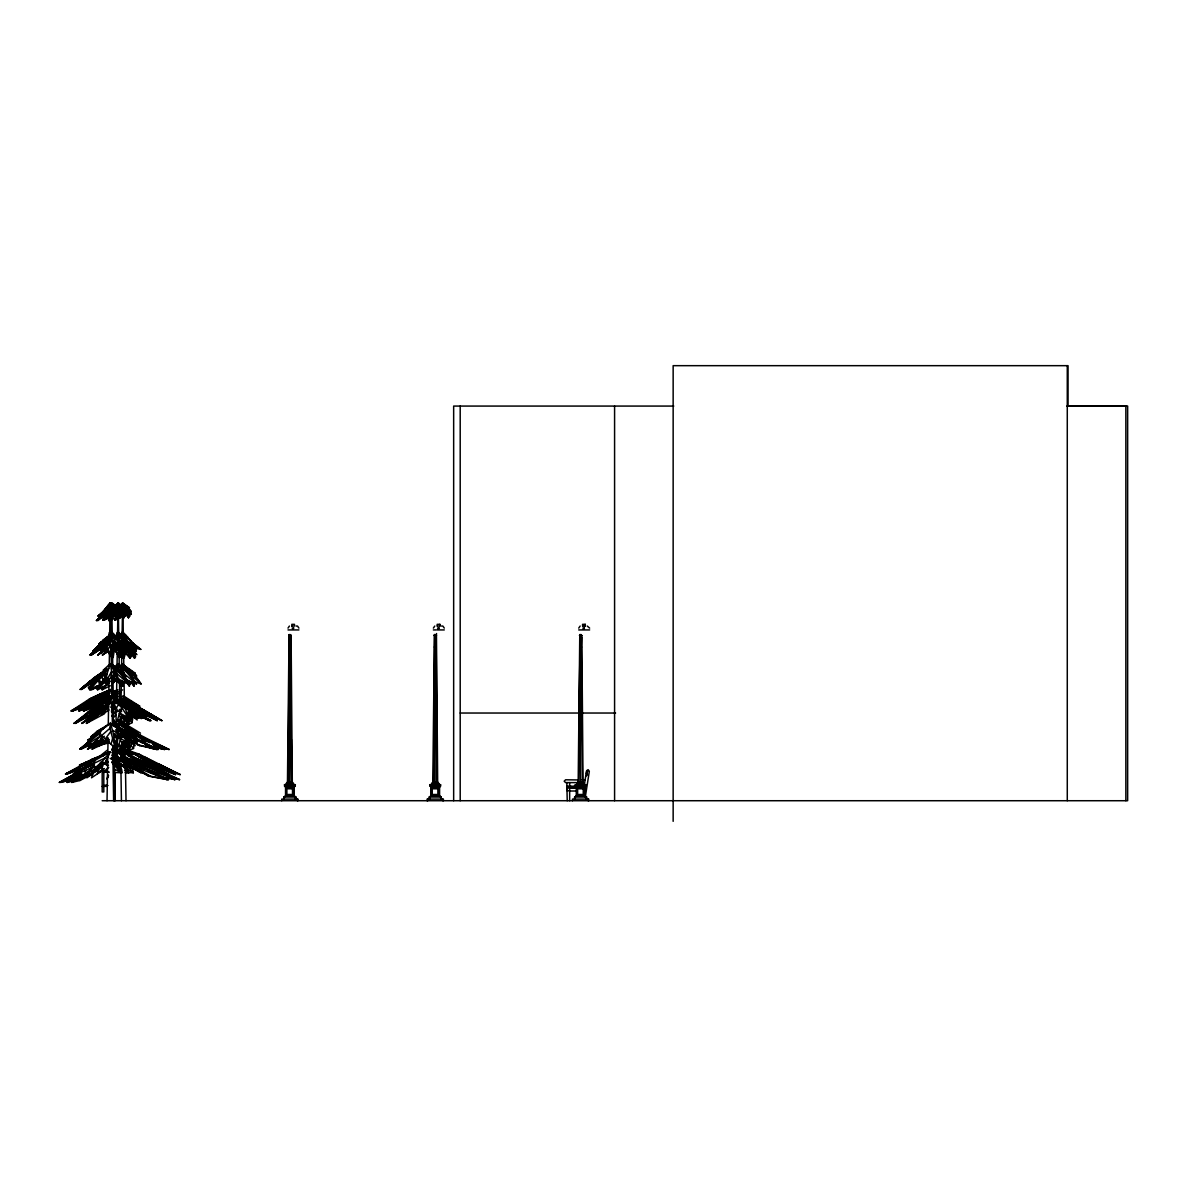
<?xml version="1.0" encoding="UTF-8"?>
<svg xmlns="http://www.w3.org/2000/svg" width="1187" height="1187" viewBox="0 0 1187 1187"><rect width="100%" height="100%" fill="white"/><g stroke="black" fill="none" stroke-linecap="round" stroke-linejoin="round"><path stroke-width="1.5" d="M289.925 635.49L289.91 634.585L289.717 784.681M434.635 634.585L433.611 781.907L432.691 783.42M579.286 724.456L579.998 634.585L578.826 781.907L577.832 784.681M116.875 745.243L116.83 750.407L121.163 748.478L122.053 741.964M116.919 740.065L116.964 736.296M129.858 741.964L128.953 748.478L124.62 750.407L124.665 745.243M129.279 741.786L129.205 750.407L133.537 748.478L134.443 741.964L139.74 745.703M286.097 784.681L287.462 781.907L289.049 634.585L291.097 635.49L292.299 781.907L293.664 784.681M431.46 784.681L432.825 781.907L434.412 634.585L436.46 635.49L437.662 781.907L439.027 784.681M576.837 784.681L578.188 781.907L579.775 634.585L581.823 635.49L583.04 781.907L584.39 784.681M110.02 608.634L108.121 613.545L108.062 617.715L102.675 620.297L103.996 616.468L109.1 609.569L104.308 615.014M109.397 614.94L109.367 617.715L103.981 620.297L105.42 617.611M107.038 800.721L108.062 738.002M108.269 725.094L109.011 678.979M109.234 666.07L109.471 651.307M109.649 640.238L109.976 606.809M111.044 634.704L111.4 612.566M114.842 800.721L115.287 773.049M115.614 752.766L115.703 747.231M116.489 699.277L116.816 678.979M117.023 666.07L117.231 653.147M117.468 638.398L117.839 616.261M120.644 725.094L120.733 719.559M121.074 699.277L121.311 684.513M121.608 666.07L121.757 656.841M122.083 636.558L122.439 614.421M580.577 634.585L580.458 784.681M290.266 652.153L290.8 638.962M581.051 650.565L581.63 637.137M146.98 741.371L147.143 738.67L130.244 729.812L131.401 734.07M109.07 614.198L109.308 610.474L110.361 613.664L109.679 615.89L109.07 614.198L108.062 617.715L109.308 610.474L109.679 615.89M110.302 612.284L109.367 617.715L110.539 611.706M116.385 616.468L115.05 620.297L120.436 617.715L121.608 611.706M111.712 723.788L120.006 730.762L117.335 729.649L117.706 730.91L115.851 729.649L120.184 739.175L113.492 733.981L116.563 738.314L115.362 748.344L109.931 728.299L110.332 722.616L113.492 733.981L115.362 748.344L109.738 743.121L107.498 737.899L107.186 740.747L101.592 735.569L99.738 736.533L100.109 732.809L97.705 733.64L109.07 723.729M117.839 726.874L118.032 724.04M122.513 725.465L122.721 722.616L123.952 727.067M105.465 674.379L105.228 677.065L100.925 683.118L98.432 680.21L105.495 673.712M108.106 680.418L108.418 677.183M110.984 677.792L111.608 671.367L110.332 663.622L103.106 670.343L105.42 669.275L103.403 675.225L107.186 673.296L110.332 663.622L117.365 672.005M111.504 712.037L112.097 702.867L116.074 711.414L116.103 724.53L119.694 722.66L120.377 716.607M436.371 635.312L436.549 633.546M126.816 647.36L127.187 644.022M131.401 647.36L131.772 644.022M93.921 677.866L91.948 681.768L80.182 689.469L93.921 677.866L103.18 671.783L93.684 679.928L93.921 677.866L105.331 670.18L101.31 674.528L105.331 670.18M102.097 674.097L94.99 679.928L95.227 677.866L106.637 670.18M118.611 723.907L121 722.66L121.682 716.607M120.673 718.239L123.908 724.53L127.484 722.66L128.003 718.12M126.875 721.384L128.478 724.53L132.069 722.66L132.766 716.607L137.202 719.975M109.827 643.651L105.213 648.414L107.913 652.078L108.195 650.15L109.145 653.755L111.875 657.45L109.827 643.651L110.332 639.363L120.421 645.847L111.593 640.594L119.798 648.651L123.908 651.055L117.825 644.63M113.655 707.126L112.958 713.031L116.074 711.414L112.261 704.677L110.762 707.304M123.967 741.667L123.151 748.344L118.834 744.323M128.938 738.314L127.736 748.344L123.418 744.323M122.202 681.664L121.638 686.086L114.086 677.332L115.287 674.142L121.638 686.086L118.848 679.379M121.356 683.104L122.944 686.086L123.507 681.664M123.952 678.163L124.323 675.284L125.688 675.996L122.795 672.703L136.505 683.92L125.733 680.151L124.264 677.287M130.006 681.664L129.428 686.086L126.193 682.332M134.576 681.664L134.012 686.086L129.695 681.086M111.37 606.676L116.816 612.477L116.118 617.819L112.661 613.456L113.21 611.661L111.771 608.545L111.207 611.35M117.602 612.002L117.424 617.819L115.124 614.911M118.463 607.729L118.092 605.415L124.62 612.477L123.908 617.819L120.466 613.456L121.015 611.661L118.136 605.415L118.834 604.124M122.721 605.415L129.591 611.394L122.721 605.415L129.205 612.477L128.493 617.819L125.05 613.456M123.374 741.964L122.469 748.478L120.748 746.445M108.536 637.642L109.249 632.552L110.332 632.092L120.97 643.547M116.326 637.642L117.053 632.552L118.136 632.092L128.775 643.547M121.148 635.95L121.638 632.552L122.721 632.092L133.359 643.547M113.907 642.879L114.382 639.6M108.062 707.853L109.308 699.425M121.712 642.879L122.187 639.6M586.378 773.642L586.838 770.586L588.188 770.808M114.308 650.046L113.18 657.45L111.088 654.616M120.124 654.482L119.664 657.45L116.949 653.755L115.985 650.15L115.718 652.078L114.783 650.832L116.371 648.325M123.478 652.242L124.249 657.45L125.377 650.046M106.578 642.256L107.245 637.968L110.332 634.526L110.539 637.968M584.345 784.919L586.541 770.867L588.158 769.695L589.331 771.313L585.265 797.263M121.371 612.284L120.436 617.715L120.495 613.545L115.05 620.297L118.655 613.575M84.96 773.865L85.583 770.348M92.764 773.865L93.372 770.348M97.349 773.865L97.957 770.348L94.886 771.758M111.756 607.521L111.652 605.103L109.931 603.085L103.165 611.513L110.332 602.996L117.112 607.789L111.088 603.916L112.468 603.233L118.418 607.789L112.394 603.916M111.741 641.188L112.617 636.306M119.546 607.521L119.457 605.103L117.721 603.085M124.131 607.521L124.041 605.103L122.306 603.085M119.531 641.188L120.421 636.306M124.116 641.188L124.991 636.306M118.062 639.452L118.908 635L118.136 634.526L114.902 636.929M122.929 637.968L123.493 635L122.365 634.733M119.012 611.35L119.575 608.545M114.323 676.545L113.017 683.059L115.911 680.418M100.821 738.581L100.094 742.023L89.618 744.575M102.394 614.925L102.898 612.789M107.424 641.351L109.13 639.541L110.332 634.526L98.833 644.037L110.332 634.526M117.335 637.864L118.136 634.526L115.347 636.751M117.78 606.809L117.068 609.584L117.943 608.961L119.664 612.804L121.015 611.661L123.908 617.819L122.291 610.43L124.353 614.451M109.783 654.616L110.836 650.491M111.029 744.323L112.631 738.24M109.812 637.864L111.029 633.368M118.017 636.366L118.819 633.368M122.602 636.366L123.403 633.368M289.064 635.49L289.316 634.585L288.1 781.907L287.091 784.681M434.427 635.49L434.679 634.585M92.794 711.236L92.037 713.773L74.039 723.402L89.07 711.339L110.332 699.188L103.403 706.71L103.373 705.716L101.474 706.918L102.305 705.761L89.129 714.767L93.165 709.974L110.332 699.188L106.014 701.932M94.099 711.236L93.358 713.773L75.345 723.402L80.063 719.619M100.583 711.236L99.842 713.773L81.844 723.402L96.874 711.339L110.421 703.105M106.949 779.073L108.165 774.977M107.943 777.633L108.566 775.512M120.035 711.577L116.103 724.53L112.869 718.239L116.089 714.915M126.208 716.918L123.908 724.53L123.893 718.12M130.793 716.918L128.478 724.53L128.478 718.12M110.376 614.198L110.999 615.89L112.572 611.602L113.685 612.611M116.549 668.459L118.136 663.622L123.997 670.61M121.133 668.459L122.721 663.622L128.567 670.61M80.968 772.47L79.128 777.797L94.812 766.505M81.354 775.156L80.434 777.797L92.096 769.948M88.773 772.47L86.933 777.797L102.616 766.505M119.575 734.085L121.712 736.548L116.83 750.407L115.332 747.78M124.62 750.407L126.371 745.421M132.069 742.276L129.205 750.407L127.706 747.78M100.658 615.37L101.177 613.946M101.963 615.37L102.483 613.946L99.322 616.068L103.699 614.925M102.586 644.838L107.245 637.968L106.133 640.876M94.441 765.422L90.182 768.226L91.711 772.455L105.079 763.004L107.023 758.285M110.361 613.664L111.252 611.602L110.332 607.848M110.332 638.561L102.883 645.149L101.592 647.894L90.004 654.972L99.367 646.767L96.889 648.339L110.332 638.561L106.696 646.618L105.539 645.669L110.332 638.561L102.275 644.155L103.655 643.28M101.503 738.907L100.094 742.023L101.756 739.234M107.394 761.09L105.969 764.22L102.943 762.158L95.924 768.212M116.712 754.843L118.136 751.727L115.124 753.062M115.287 674.142L113.344 678.356L111.949 675.462M105.035 647.82L103.21 649.972L103.195 647.271M93.165 764.532L95.212 760.273L110.332 751.727L104.664 764.22L101.637 762.158L94.619 768.212L93.165 764.532L65.493 773.998L86.206 762.469L83.535 764.784M88.862 683.786L90.242 680.967M90.167 683.786L91.547 680.967M121.163 606.142L122.721 602.996L129.487 607.789L123.478 603.916M111.993 645.728L113.433 643.517L118.062 648.621L115.836 650.239L112.706 642.167L118.062 648.621L116.534 651.722L122.202 658.221L123.151 656.767L121.534 652.316M95.227 677.866L93.254 681.768L81.488 689.469L95.227 677.866L103.358 672.525M118.017 653.429L119.175 651.188M125.822 653.429L126.964 651.188M131.549 651.188L130.407 653.429L134.576 658.221L135.526 656.767L133.908 652.316M110.717 607.225L111.756 608.278L110.332 602.996L106.8 610.177L98.017 616.068L105.064 609.881L98.017 616.068L104.441 614.391L107.32 610.993L108.091 612.195L110.717 607.225L109.872 603.946M117.661 603.946L118.507 607.225L117.201 609.717L116.578 606.142L118.136 602.996L124.902 607.789L118.893 603.916M104.604 642.924L107.245 637.968L103.15 644.897M97.898 767.574L100.791 762.128M106.281 613.575L102.675 620.297L108.121 613.545M113.359 614.925L110.465 620.297L115.851 617.715M108.121 680.121L106.518 683.059L109.412 680.418M115.421 678.652L113.017 683.059L112.884 676.442M106.637 738.403L104.174 742.914L101.474 739.516L101.414 735.406L79.752 749.086L101.474 739.516M105.48 742.914L107.943 738.403M110.539 701.102L112.261 697.941M120.065 697.941L118.329 701.102L117.098 696.383M110.332 689.484L101.963 693.92L83.639 707.037L71.116 710.968L89.722 698.861L110.332 689.484L100.554 698.282L110.45 690.226M104.352 693.891L110.109 690.656L101.859 698.282L110.346 691.383M108.343 698.282L109.486 696.279L96.933 703.772L100.02 700.538L91.429 707.037L78.921 710.968L100.702 697.407L97.512 698.861L92.274 704.796L78.921 710.968L86.473 706.755M122.676 605.415L123.418 604.124M108.195 761.92L106.355 765.081L105.079 763.004M110.243 689.855L87.838 702.066L89.722 698.861L104.055 692.273M109.397 694.707L95.643 702.066L97.512 698.861M116.311 708.194L118.552 704.455M287.313 783.42L288.233 781.907M578.054 783.42L578.974 781.907M106.993 650.832L110.154 645.832M124.294 652.153L121.104 648.651L125.822 654.69L122.84 652.316L124.457 656.767L123.507 658.221L121.415 655.817M129.338 652.316L130.941 656.767L130.006 658.221L124.338 651.722L125.867 648.621L125.08 646.633L129.709 649.393L123.314 647.998M96.681 709.96L99.144 706.22M94.47 709.974L90.435 714.767L97.987 709.96L99.634 707.467M100.969 709.974L96.919 714.767L104.486 709.96L106.949 706.22L81.844 723.402L107.334 704.677M433.463 781.907L432.469 784.681M288.011 628.101L289.42 626.053M433.374 628.101L434.783 626.053M578.737 628.101L580.146 626.053M102.23 683.118L106.533 677.065M110.154 681.101L108.714 683.118L107.067 681.175M113.299 683.118L115.451 680.092M105.272 738.982L110.792 731.459M90.553 688.89L91.102 689.781L92.69 687.644M105.851 684.825L106.8 683.534M111.148 703.461L113.952 699.692M119.887 702.2L121.757 699.692M107.958 607.818L110.02 605.118L108.062 606.928M110.777 604.124L112.394 603.308L112.839 606.616M116.504 605.118L118.878 603.308L119.561 608.278L118.507 607.225M121.089 605.118L123.463 603.308L123.908 606.616M114.071 613.575L110.465 620.297L114.827 614.896M118.285 606.572L119.457 605.103L122.439 609.97L119.798 606.112M103.981 620.297L108.329 614.896M295.919 799.103L295.919 797.041L294.213 795.854L294.213 787.441L295.385 784.681L284.376 784.681L285.548 787.441L285.548 795.854L283.856 797.041L283.856 799.103M441.282 799.103L441.282 797.041L439.591 795.854L439.591 787.441L440.763 784.681L429.739 784.681L430.911 787.441L430.911 795.854L429.219 797.041L429.219 799.103M586.645 799.103L586.645 797.041L584.954 795.854L584.954 787.441L586.126 784.681L575.101 784.681L576.274 787.441L576.274 795.854L574.582 797.041L574.582 799.103M98.966 618.457L101.474 615.4L96.399 620.578L102.379 615.623M100.272 618.457L102.779 615.4L97.705 620.578L103.684 615.623M109.263 615.4L106.756 618.457L107.527 617.819M101.637 762.158L109.293 752.973M116.059 754.22L118.136 751.727L115.109 753.433M102.26 709.277L102.839 708.594L95.791 712.2L96.874 711.339M91.711 772.455L96.073 767.262M97.379 767.262L93.016 772.455L102.082 765.734M100.821 766.357L97.987 768.226L99.5 772.455L102.779 768.553M105.539 645.669L101.904 649.972L101.592 647.894M90.212 741.712L84.381 745.851L96.874 732.943L108.967 724.367M102.794 640.208L106.073 637.894L93.061 650.98L101.518 647.672M89.722 698.861L84.485 704.796L71.116 710.968L90.761 700.004M100.005 701.235L96.859 704.796L83.505 710.968L89.693 706.933M115.554 613.62L116.415 617.092L117.394 615.994L116.816 612.685M116.86 613.62L117.721 617.092L118.715 615.994L118.136 612.685L120.124 614.421L118.507 610.667L114.13 606.038L120.213 611.691L111.237 603.085M125.199 615.994L124.22 617.092L124.071 614.525L125.199 615.994L124.62 612.685M128.789 617.092L129.784 615.994L129.205 612.685M117.201 635.564L118.136 634.526M121.771 635.564L122.721 634.526M106.236 680.21L97.601 689.781L96.266 687.644L98.491 685.492M109.575 681.575L102.186 689.781L100.85 687.644M107.542 636.751L93.061 650.98L103.655 642.019M103.18 648.414L100.865 650.98L105.94 648.992M107.765 648.414L105.45 650.98L107.765 648.488M109.338 701.695L104.708 706.71L104.679 705.716L102.779 706.918L103.61 705.761L97.987 709.96M91.251 764.843L59.35 782.426L67.496 780.527L70.434 777.322M71.888 776.194L60.656 782.426L68.801 780.527L70.76 778.39M75.285 780.527L78.238 777.322L67.155 782.426L75.285 780.527L88.298 773.835M87.764 773.523L71.724 782.426L79.87 780.527L82.823 777.322M103.195 648.488L100.865 650.98L103.506 648.74M111.726 715.998L116.074 711.414M92.274 699.158L101.963 693.92L83.639 707.037L91.043 700.285M100.48 696.25L84.945 707.037L72.437 710.968L83.283 703.906M120.184 690.834L114.338 693.92L101.518 703.772L107.394 698.653M102.334 614.421L96.399 620.578L102.705 614.97M103.64 614.421L97.705 620.578L104.011 614.97M112.335 616.884L108.789 620.578L112.112 617.819M106.845 642.983L110.332 639.363L115.109 644.823L112.943 644.229L114.798 650.98L111.474 647.538L109.797 639.511M91.34 680.937L103.284 671.708L85.924 685.314L90.019 681.397M103.269 672.732L92.645 680.937L95.539 677.955M84.381 745.851L96.874 732.943L106.251 726.251M112.587 616.691L108.789 620.578L112.557 617.21M91.518 739.738L100.613 733.062L91.547 737.542M104.174 672.97L108.759 668.459M108.447 616.914L110.168 615.623M89.485 682.243L92.126 679.676M93.684 652.731L96.473 650.031M94.99 652.731L102.883 645.149L90.004 654.972L99.367 646.767M98.64 650.506L101.963 647.286M101.474 652.731L104.278 650.031M105.124 650.506L107.349 648.369M106.058 652.731L107.928 650.936M107.854 605.682L109.471 604.124M117.261 604.124L115.658 605.682C119.546 598.248 121.771 611.008 126.712 611.691L123.062 606.898M86.636 746.044L90.627 742.216M87.942 746.044L90.598 743.492M93.461 743.032L101.414 735.406M94.767 743.032L97.423 740.495M94.426 746.044L98.417 742.216M101.266 743.032L103.907 740.495M99.011 746.044L103.002 742.216L92.126 749.086L109.041 741.623M105.851 743.032L108.492 740.495M89.277 683.371L87.23 685.314L89.604 683.267M95.346 680.359L104.233 674.35L96.384 680.878L89.797 689.781L98.432 680.21L99.589 684.973L89.797 689.781L88.461 687.644L94.04 682.288L90.613 684.365L105.688 672.673M104.723 609.643L106.652 607.818M102.616 614.035L100.806 615.741L102.824 613.916M103.922 614.035L102.112 615.741L104.13 613.916M106.83 668.103L104.411 670.343L106.726 669.275M114.516 666.975L118.136 663.622L125.777 677.302M119.101 666.975L122.721 663.622L128.033 672.168M106.756 606.928L108.714 605.118M114.353 674.706L105.213 683.059L105.079 676.442L107.186 673.296L105.213 683.059L111.608 671.367L117.973 677.302L110.332 663.622M88.654 703.654L84.945 707.037L100.45 695.938L94.93 699.603M108.151 694.796L100.079 699.158L91.429 707.037L108.358 694.929L96.933 703.772M107.883 697.407L96.013 707.037L83.505 710.968L91.058 706.755M94.218 677.955L80.182 689.469L85.227 685.329M91.34 681.397L81.488 689.469L86.547 685.329M96.874 732.943L91.058 736.667L96.74 731.563L109.352 723.877M96.919 732.587L92.363 736.667L96.622 733.714M107.987 617.21L110.495 614.97M110.391 616.068L113.551 613.946L113.032 615.37L110.391 616.068L112.75 614.005M96.666 650.283L91.31 654.972L102.898 647.894M105.821 647.939L97.809 654.972L107.972 648.77M107.735 650.283L102.394 654.972L108.492 651.248M105.643 670.284L100.094 674.735L105.747 670.477M101.592 735.569L109.931 728.299M114.353 725.925L116.875 723.729M98.833 644.037L101.177 641.989M93.758 679.216L99.797 674.008M95.079 679.216L101.103 674.008M91.978 681.219L104.59 671.708L100.064 674.824M97.275 697.125L101.162 693.772L87.838 702.066M105.079 697.125L108.967 693.772L104.055 695.953M93.684 679.928L103.18 671.783M94.99 679.928L104.486 671.783M104.59 614.213L107.438 612.358M96.904 686.62L92.556 689.469L96.34 686.279M94.203 682.985L91.918 684.365L95.479 681.368M102.779 699.751L108.358 695.078M82.541 687.763L88.98 682.391M83.862 687.763L89.01 683.475M103.907 762.484L96.295 768.612L101.681 765.645L103.403 771.862L108.685 767.455M106.251 679.157L97.601 689.781L107.394 684.973L106.622 681.798M86.621 744.501L81.057 749.086L102.779 739.516M95.895 742.216L87.541 749.086L109.263 739.516M100.48 742.216L92.126 749.086L96.251 745.985M92.556 689.469L96.355 686.368M112.587 694.84L116.83 691.383M114.338 697.14L121.415 691.383M101.459 738.566L104.322 736.252M97.349 758.196L107.097 750.318M100.049 757.069L105.628 752.573M84.277 716.251L86.354 714.574M102.675 764.517L97.601 768.612L102.987 765.645M101.889 647.271L107.483 642.805M89.248 688.89L92.171 686.576M97.052 688.89L99.96 686.576M101.637 688.89L104.545 686.576L102.186 689.781L110.332 685.774M92.645 680.937L96.31 678.029M89.07 711.339L88.001 712.2L95.049 708.594M99.5 772.455L104.456 768.553M106.563 770.497L104.085 772.455L103.18 769.948L91.518 777.797L92.883 773.835L79.87 780.527M112.364 694.009L116.697 690.611M114.056 696.279L116.949 694.009M89.144 703.772L101.963 693.92L93.61 699.603M90.449 703.772L100.42 696.101M101.518 703.772L114.338 693.92L111.563 695.805M101.622 647.108L91.31 654.972L97.557 650.224M106.83 648.087L97.809 654.972L104.041 650.224M107.557 651.025L102.394 654.972L107.379 651.173M88.891 688.312L93.461 684.825M96.696 688.312L101.266 684.825M101.266 688.312L104.708 685.7M103.18 672.777L97.527 677.065L104.233 672.599M284.331 797.041L285.889 795.854L285.889 787.441L284.821 784.681M576.615 795.854L575.072 797.041L575.072 799.103M104.604 700.538L96.013 707.037L114.338 693.92M89.381 741.845L79.752 749.086L93.654 737.631L87.615 740.109L97.942 733.358L94.411 734.738L100.776 731.518M86.562 744.946L81.057 749.086L90.375 743.196M93.046 744.946L87.541 749.086L103.046 739.308M81.488 718.476L85.419 715.538M96.488 715.538L86.414 723.402L104.426 713.773L105.539 709.974L108.536 708.105M104.486 709.96L108.7 706.799M99.53 704.677L74.039 723.402L93.165 709.974M83.906 717.111L75.345 723.402L87.111 715.138M98.165 706.651L110.109 699.974M117.142 650.239L117.914 649.69M123.641 650.239L125.867 648.621L130.006 658.221L127.588 648.651L131.698 651.055L125.614 644.63L119.383 640.594M128.982 649.69L130.436 648.621L134.576 658.221L132.172 648.651L136.282 651.055L127.083 642.612M103.091 755.941L108.358 752.143M104.115 640.208L106.296 638.665M99.471 646.425L104.857 642.671M91.058 736.667L103.803 727.794L96.74 731.563M78.757 719.619L86.888 713.98M81.413 718.684L85.479 715.85M86.562 719.619L94.678 713.98M91.132 719.619L99.263 713.98M88.461 687.644L94.426 683.534M96.266 687.644L102.216 683.534M114.041 726.251L116.771 724.367M96.221 677.065L101.815 673.222M104.411 673.014L96.77 678.222L100.094 676.367M104.189 674.053L98.076 678.222L100.301 676.991M90.613 684.365L99.485 678.311M91.918 684.365L94.871 682.347M99.886 683.356L105.806 679.32M104.204 697.704L108.373 694.87M103.15 680.359L106.103 678.356M110.703 612.789L111.979 611.943L112.231 614.391M85.049 714.574L95.509 707.645M92.853 714.574L103.299 707.645M98.922 713.58L107.883 707.645L86.414 723.402L105.539 709.974L101.503 714.767L109.07 709.96M110.079 603.174L116.029 609.955L118.908 611.691L115.273 606.898M111.385 603.174L113.314 606.112M122.454 603.174L128.404 609.955L131.282 611.691L127.647 606.898M92.853 737.542L88.921 740.109L93.461 738.255M86.384 701.888L103.773 693.015M94.352 703.906L97.453 701.888M125.867 610.712L127.024 609.97L124.041 605.103L123.047 607.729M91.874 710.39L100.85 704.677M72.17 775.838L78.594 771.743M93.432 763.745L59.35 782.426L90.182 768.226M84.544 775.838L88.402 773.39M74.262 771.001L80.404 767.114M75.567 771.001L78.639 769.057M82.956 768.019L95.212 760.273L65.493 773.998L74.707 769.859M84.277 768.019L88.862 765.111M106.044 702.704L110.243 700.063M95.643 702.066L108.967 693.772M109.1 696.532L100.227 702.066L109.664 697.125M104.352 727.72L98.046 731.563L100.88 730.05M113.997 725.806L117.157 723.877M105.213 648.414L104.219 648.977L104.604 646.188L103.343 646.603M105.524 648.977L106.518 648.414M112.275 693.089L118.032 689.855M112.542 695.508L116.86 693.089M119.739 691.472L122.617 689.855M92.527 764.191L79.752 771.031L92.72 763.745M78.476 707.6L72.437 710.968L79.114 707.882M89.5 705.063L100.079 699.158M98.61 702.526L104.664 699.158M85.924 763.36L66.798 773.998L94.47 764.532M84.44 767.796L73.282 773.998L80.301 771.595M75.093 774.414L78.297 772.633M79.974 775.304L67.155 782.426L79.959 775.838M79.752 771.031L85.627 767.841M104.738 693.149L109.1 690.834M112.676 692.377L115.599 690.834M290.845 647.034L289.94 646.529M581.571 647.034L580.666 646.529M93.877 699.588L98.595 697.125M112.631 713.891L117.379 711.414M94.99 699.751L101.681 696.279M96.295 699.751L102.987 696.279M107.364 699.751L110.035 698.357M113.537 693.772L116.43 692.273L111.652 694.469M68.668 778.316L60.656 782.426L68.579 778.776M67.496 780.527L80.493 773.835M68.801 780.527L81.814 773.835M89.114 773.494L71.724 782.426L91.844 773.167M109.085 665.046L110.332 664.423L122.944 673.252L121.489 672.703L124.383 675.996L118.863 672.376M116.89 665.046L118.745 664.72L131.46 675.759L118.136 664.423L124.353 673.266L125.733 680.151L124.383 676.813M121.475 665.046L123.329 664.72L136.045 675.759L122.721 664.423L128.107 672.065M91.102 689.781L100.895 684.973L99.738 680.21M93.625 763.553L105.139 757.959M76.74 769.399L66.798 773.998L74.484 770.541M84.885 768.642L73.282 773.998L80.968 770.541M76.265 775.245L80.775 773.167M82.749 775.245L91.844 771.06M94.915 769.636L97.987 768.226M103.892 695.938L110.257 693.015M105.361 692.273L110.079 690.181M91.028 698.861L100.836 694.499M111.86 692.273L116.563 690.181M110.554 632.552L112.053 632.345L122.291 643.547L111.637 632.092L113.922 636.306M85.049 762.603L98.269 757.098M86.354 762.603L99.574 757.098M103.328 755.169L80.686 765.125L85.805 763.137M112.35 697.689L122.973 704.114L133.152 713.09L128.567 710.672L133.849 716.592L128.908 718.58L119.383 713.728L122.068 708.105L110.332 695.953L125.451 709.01L128.908 718.58L122.068 708.105L118.121 711.606L114.486 704.766L114.946 701.651L111.771 705.82L109.308 696.383M130.941 711.844L135.17 716.592L130.229 718.58L120.688 713.728M120.139 697.689L130.778 704.114L140.941 713.09L136.371 710.672L141.654 716.592L136.713 718.58L131.935 716.162M124.724 697.689L135.363 704.114L145.526 713.09L140.956 710.672L146.238 716.592L141.298 718.58L138.107 716.963M94.367 650.98L97.749 649.66M86.206 762.469L79.366 765.125L110.332 751.727L90.375 759.992L94.292 758.493M435.303 646.529L434.368 647.034M87.437 745.421L92.675 744.16M92.171 745.851L95.672 745.006M104.397 742.884L107.898 742.023M98.506 745.421L108.981 742.884M581.971 779.844L585.146 779.785M1068.033 405.82L1126.611 406.073M673.771 406.073L453.657 406.073L453.657 800.721M1066.831 406.073L1127.65 406.073L1127.65 800.721L102.186 800.721M291.824 626.053L294.554 626.053L294.45 624.332L291.824 624.332L291.928 626.053M296.127 626.053L297.492 626.053L298.916 628.101M437.187 626.053L439.917 626.053L439.917 624.332L437.187 624.332L437.291 626.053M441.49 626.053L442.87 626.053L444.279 628.101M582.55 626.053L585.28 626.053L585.28 624.332L582.55 624.332L582.654 626.053M587.239 626.053L589.642 628.101M288.011 629.926L298.916 629.926M433.374 629.926L436.163 629.926M437.246 629.926L444.279 629.926M578.737 629.926L589.642 629.926M288.664 635.49L291.097 635.49M434.041 635.49L436.46 635.49M579.404 635.49L581.823 635.49M581.081 678.727L581.897 678.727M580.784 678.919L581.393 684.469M460.2 713.031L615.593 713.031M287.462 781.907L292.299 781.907M432.825 781.907L437.662 781.907M578.188 781.907L583.04 781.907M578.01 782.604L565.605 782.604L564.196 781.194L565.605 779.785L577.223 779.948M286.097 783.42L293.664 783.42M431.46 783.42L439.027 783.42M576.837 783.42L584.39 783.42M105.139 785.379L106.548 785.379M103.759 785.542L107.987 785.542M284.376 786.002L295.385 786.002M429.739 786.002L440.763 786.002M575.101 786.002L586.126 786.002M102.186 786.343L107.334 786.343M285.548 787.441L294.213 787.441M430.911 787.441L439.591 787.441M576.274 787.441L584.954 787.441M568.573 787.693L567.208 787.693L567.119 786.254L570.042 786.031L570.131 787.485L567.208 787.693L567.208 790.794L568.573 790.794M569.656 787.99L576.763 787.99M293.931 788.791L293.931 794.504M431.193 788.791L431.193 794.504M569.656 791.017L576.526 791.017M285.548 795.854L294.213 795.854M430.911 795.854L439.591 795.854M576.274 795.854L584.954 795.854M283.856 797.041L295.919 797.041M429.219 797.041L441.282 797.041M574.582 797.041L586.645 797.041M126.119 772.411L133.345 772.782L132.588 769.117L128.359 765.66M125.139 772.589L128.76 772.782L128.018 769.117L123.789 765.66M104.708 771.862L108.907 772.084M103.403 771.862L108.996 772.158M576.674 786.536L573.811 786.313L573.722 787.767L576.585 787.99M169.607 777.752L179.563 779.622L152.262 766.446L154.577 769.25M161.699 777.129L174.979 779.622L147.678 766.446M140.838 771.135L150.23 776.194L168.495 779.622L141.194 766.446L113.136 757.825M153.42 745.837L169.147 749.501L147.143 738.67L148.538 741.845M147.099 745.436L164.563 749.501L125.674 729.812L126.816 734.07M138.849 745.021L158.064 749.501L122.365 731.489M162.678 747.914L169.147 749.501L149.488 740.554M158.094 747.914L164.563 749.501L152.752 744.115L160.156 748.418M147.114 745.584L158.064 749.501L138.419 740.554M121.534 644.155L122.899 644.823L118.136 639.363L128.211 645.847L125.614 644.63M124.22 757.825L140.274 762.722M119.635 757.825L145.971 765.912L127.128 760.051M120.629 760.051L141.194 766.446M111.83 757.825L139.888 766.446L167.189 779.622L148.924 776.194L122.306 761.846L111.548 757.825M119.323 760.051L139.888 766.446M174.415 778.019L179.563 779.622L156.714 770.437M169.83 778.019L174.979 779.622L119.338 757.825M161.625 777.485L168.495 779.622L148.909 771.743M158.598 776.951L167.189 779.622L122.306 761.846L140.778 772.678L136.297 768.953L122.306 761.846L140.778 772.678M158.539 766.55L180.187 774.592L138.775 754.027L124.323 749.042L137.306 754.561M146.372 761.09L148.954 764.695L175.617 774.592L134.205 754.027L119.739 749.042L132.736 754.561M138.567 761.09L141.149 764.695L167.812 774.592L126.401 754.027L111.949 749.042L124.932 754.561M143.746 759.695L152.455 762.737L138.775 754.027M133.389 681.234L141.09 683.92L137.054 678.163L125.644 667.02M119.249 680.151L130.006 683.92L121.282 673.118L124.961 675.759L120.896 671.248L112.261 664.72M131.698 760.051L134.517 761.075M111.875 758.315L122.676 764.814L132.261 768.286M124.22 725.168L140.496 733.151L125.318 724.025M121.208 726.029L135.926 733.151L120.748 724.025M113.151 725.168L129.428 733.151L114.249 724.025M111.845 725.168L128.122 733.151L112.943 724.025M144.131 765.303L169.118 774.592L127.706 754.027L113.255 749.042L126.237 754.561M123.923 757.825L140.852 764.205M112.854 757.825L121.949 761.223M120.006 758.552L124.783 760.481M112.201 758.552L120.184 761.772M140.556 755.911L180.187 774.592L151.506 761.668M139.146 757.232L175.617 774.592L146.921 761.668L134.205 754.027M129.487 755.911L169.118 774.592L140.437 761.668L119.62 749.383M128.181 755.911L167.812 774.592L139.131 761.668L126.401 754.027M142.529 760.214L147.069 762.113M136.045 760.214L140.585 762.113M143.612 763.389L148.152 765.303L139.013 759.888M134.724 760.214L146.847 765.303L137.707 759.888M136.55 714.218L150.808 720.643L126.445 706.755M149.681 742.721L124.546 729.411M141.876 742.721L121.371 731.978L129.042 736.756M131.342 761.579L139.591 765.363M124.858 761.579L129.798 763.849M123.537 761.579L128.493 763.849M128.3 738.091L130.066 740.451L121.712 736.548M130.199 644.63L132.796 645.847L123.834 639.704M139.027 708.461L143.508 710.583M134.443 708.461L138.938 710.583M128.151 709.158L131.134 710.583M135.363 704.114L139.932 706.324L124.739 696.695M130.778 704.114L135.363 706.324L120.169 696.695M115.955 699.677L113.655 697.689L128.864 706.324L113.67 696.695M122.973 704.114L127.558 706.324L112.364 696.695M123.685 610.741L125.006 611.394L118.136 605.415L126.801 613.976L124.62 612.477M118.522 611.394L112.824 606.038L117.172 609.317M111.444 606.483L117.216 611.394L110.332 605.415M136.475 706.117L161.877 720.643L146.031 713.506L143.419 709.781L138.983 707.511M131.905 706.117L157.292 720.643L141.446 713.506L138.849 709.781L132.929 706.755M124.101 706.117L149.503 720.643L133.656 713.506L131.045 709.781L123.656 705.998M140.912 765.007L134.695 761.846L137.529 763.686M144.087 768.953L130.11 761.846L137.217 766.446M140.912 709.544L145.749 712.022L143.419 709.781L161.877 720.643L139.547 707.66M136.327 709.544L141.164 712.022L138.849 709.781L157.292 720.643L134.962 707.66M139.843 770.808L142.084 772.678L123.982 764.814L125.585 767.203L120.881 764.25M150.675 741.697L155.185 744.026M135.407 675.284L136.772 675.996L133.864 672.703L135.318 673.252L122.721 664.423L127.083 669.453M130.822 675.284L132.187 675.996L129.279 672.703L130.733 673.252L118.136 664.423L122.498 669.453M131.401 711.473L134.457 713.09L124.294 704.114M159.325 764.235L171.18 770.526M154.755 764.235L166.61 770.526M148.256 764.235L160.111 770.526M146.951 764.235L158.806 770.526M135.199 712.289L144.057 717.734M139.947 714.841L150.808 720.643L128.463 707.66L133.612 711.443M127.157 707.66L149.503 720.643L124.605 707.007M140.956 765.229L134.695 761.846L140.852 765.452M141.06 767.752L130.11 761.846L137.811 766.357M141.431 739.62L145.793 742.023M133.641 739.62L136.535 741.222M130.674 730.272L150.066 741.534M143.716 737.498L147.915 739.827M136.831 739.827L122.676 731.978L130.347 736.756M145.333 757.276L159.177 765.111M140.749 757.276L154.592 765.111M134.25 757.276L148.108 765.111M132.944 757.276L146.802 765.111M161.506 746.015L166.477 748.849M156.921 746.015L161.907 748.849M150.437 746.015L155.408 748.849M149.132 746.015L154.102 748.849M127.172 751.03L124.205 749.338L133.107 754.724M121.104 750.184L127.054 753.567M114.62 750.184L119.071 752.721M122.053 754.413L125.021 756.104M124.279 764.903L127.439 766.698M114.635 763.093L120.94 766.698L119.664 764.176M111.756 762.188L120.213 769.117L120.955 772.782L115.347 769.488L113.729 772.411L120.955 772.782L111.756 762.188L119.635 766.698L115.822 759.131L111.904 755.436L119.739 760.644L111.86 749.917M145.497 773.479L150.23 776.194M136.297 768.953L148.924 776.194L136.179 767.158M161.773 746.697L164.741 748.418M146.253 744.115L153.672 748.418M152.351 748.418L144.948 744.115L156.758 749.501L137.544 745.021L134.769 738.67L117.869 729.812L119.012 734.07M122.765 649.63L125.214 651.055L122.32 647.835M143.078 712.037L147.247 714.485L144.695 711.443M137.113 711.221L142.663 714.485L140.111 711.443M133.404 712.853L136.179 714.485M129.309 711.221L134.873 714.485L132.306 711.443M130.496 730.821L136.104 734.1M128.715 732.453L134.324 735.732L130.6 731.207M122.231 732.453L127.825 735.732L124.116 731.207M120.911 732.453L126.519 735.732L122.795 731.207M134.398 768.167L142.084 772.678M124.65 767.677L133.345 772.782L126.43 764.843M124.546 770.304L128.76 772.782L121.86 764.843M105.346 763.612L108.462 765.437M151.61 760.793L154.666 762.588M147.025 760.793L150.081 762.588M120.688 644.022L122.558 645.135M113.136 749.383L130.956 760.066L130.941 759.087L141.387 762.737L140.437 761.668M124.264 758.315L131.98 762.959M119.679 758.315L127.395 762.959M113.166 701.754L116.237 703.609M154.251 742.721L157.07 744.442M147.396 745.317L151.61 747.914M146.09 745.317L150.304 747.914L156.758 749.501L134.769 738.67L134.517 742.721L123.715 735.361L120.911 731.904L122.098 736.637L116.964 732.364M131.965 671.248L127.335 668.37L136.045 675.759M127.38 671.248L121.059 667.02M120.896 671.248L111.637 664.423L112.513 665.655M113.269 667.02L123.656 675.759L119.59 671.248L110.332 664.423L116.563 673.266L128.7 683.92L117.943 680.151L114.991 674.424L114.412 677.228L113.091 674.839M133.063 732.527L136.164 734.441M128.478 732.527L131.579 734.441M131.253 736.726L137.455 740.569M129.947 736.726L137.692 741.534M120.673 732.527L126.89 736.37M150.66 714.129L156.432 717.734M129.338 701.665L151.031 714.841M146.075 714.129L151.847 717.734M124.754 701.665L146.446 714.841M139.591 714.129L145.363 717.734M118.27 701.665L138.523 713.936M116.949 701.665L138.642 714.841M133.745 731.978L139.888 735.792M129.16 731.978L136.831 736.756M122.543 758.345L125.674 760.318M117.958 758.345L122.662 761.297M110.154 758.345L124.279 767.203L122.676 764.814M124.902 740.273L127.528 741.92M120.97 738.626L126.223 741.92M134.487 706.117L145.526 713.09M129.902 706.117L140.941 713.09M123.403 706.117L128.938 709.603M122.098 706.117L133.152 713.09M131.683 731.266L135.911 733.937M127.098 731.266L132.736 734.827M119.308 731.266L123.522 733.937M146.238 716.592L138.864 711.874L140.051 715.138M138.701 714.708L141.654 716.592M129.264 712.808L135.17 716.592M126.49 711.874L133.849 716.592M125.911 707.007L134.665 712.022L132.35 709.781L134.962 713.506M112.394 730.02L118.641 734.115M121.015 756.312L127.543 760.644L123.596 755.273M114.516 756.312L121.044 760.644L114.16 751.252M119.976 754.205L125.57 757.959M116.281 756.089L119.086 757.959M112.171 754.205L117.765 757.959M129.472 645.194L133.404 647.835M128.315 651.515L132.306 654.69L129.264 649.63L122.276 643.428L128.819 647.835M120.51 651.515L124.501 654.69L121.46 649.63L114.471 643.428L125.214 651.055M119.442 713.506L123.849 716.488L124.828 719.975L118.863 715.449M142.841 739.961L145.541 741.801M130.422 739.041L135.822 742.721L136.075 738.67L137.469 741.845M129.205 612.477L131.386 613.976L128.27 610.741M118.121 612.477L120.302 613.976L117.187 610.741L118.804 614.421L116.148 612.091M116.816 612.477L118.997 613.976L115.881 610.741M124.249 673.252L111.637 664.423L113.833 666.946M124.694 742.899L128.656 745.703L126.401 738.136L131.386 740.451L128.7 738.403M120.243 740.688L127.35 745.703L125.095 738.136L120.199 733.655M143.983 767.158L151.061 772.188M113.893 760.155L117.721 762.915M132.529 650.075L135.363 652.153M127.959 650.075L130.778 652.153M120.154 650.075L122.988 652.153M113.18 752.38L117.112 755.273M111.875 752.38L115.807 755.273M139.369 713.253L144.666 717.23M136.104 714.248L140.081 717.23M126.994 713.253L132.276 717.23M128.522 612.091L131.193 614.421L129.576 610.667L125.214 606.038L129.561 609.317M123.938 612.091L126.608 614.421L124.991 610.667L120.629 606.038L124.976 609.317M110.955 664.72L119.59 671.248M129.294 717.438L132.618 719.975M122.795 717.438L126.134 719.975L125.154 716.488M133.063 733.284L135.748 735.332M128.478 733.284L135.184 738.403M120.673 733.284L130.066 740.451M115.273 737.572L114.798 733.981L121.489 739.175L119.946 734.115M130.451 641.262L140.778 649.393L127.929 641.722L122.721 632.092L130.451 641.262L140.778 649.393L134.383 647.998L133.627 645.135M125.867 641.262L136.193 649.393L123.344 641.722L118.136 632.092L125.867 641.262L136.193 649.393L129.798 647.998L129.042 645.135M118.062 641.262L128.389 649.393L115.54 641.722L110.332 632.092L118.062 641.262L128.389 649.393L122.009 647.998L121.252 645.135M130.377 612.537L128.404 609.955M123.878 611.023L125.807 612.537M116.089 611.023L118.003 612.537M132.899 651.515L136.891 654.69L131.52 647.568M141.134 716.013L143.33 717.764M138.745 717.764L135.466 715.138L136.713 718.58L129.873 708.105L118.136 695.953L133.256 709.01L134.279 711.874M127.662 715.138L130.941 717.764M129.546 645.609L136.282 651.055M122.276 643.428L131.698 651.055M114.471 643.428L123.908 651.055M124.754 732.364L129.902 736.637L128.715 731.904L131.52 735.361L142.306 742.721L142.574 738.67L144.651 743.433M124.101 723.788L132.38 730.762L129.709 729.649L130.08 730.91M119.516 723.788L127.795 730.762L125.125 729.649L125.496 730.91L123.641 729.649L126.445 734.115M113.032 723.788L118.552 728.432M125.095 634.926L128.092 637.449M120.51 634.926L123.507 637.449M114.026 634.926L117.009 637.449M112.72 634.926L115.703 637.449M112.379 644.689L114.471 646.47M111.074 644.689L114.219 647.36M131.46 675.759L122.765 668.37L132.469 678.163L136.505 683.92L127.781 673.118M124.961 675.759L116.267 668.37L120.035 671.931M123.656 675.759L114.961 668.37L124.665 678.163L128.7 683.92L119.976 673.118M137.826 709.01L122.721 695.953L130.926 704.455M128.122 638.517L131.045 641.039M123.552 638.517L126.46 641.039M117.053 638.517L119.976 641.039M115.747 638.517L118.655 641.039M152.262 766.446L154.666 768.538M123.982 633.606L126.43 635.742M119.412 633.606L121.846 635.742M112.913 633.606L115.362 635.742M111.608 633.606L114.056 635.742M130.288 674.439L141.09 683.92L132.35 673.118M124.62 679.187L130.006 683.92L121.282 673.118M119.056 611.602L120.184 612.611M111.252 611.602L112.379 612.611M114.575 667.02L117.261 669.468M129.22 734.783L132.899 738.136M125.214 606.038L131.282 611.691M120.629 606.038L126.712 611.691M114.13 606.038L120.213 611.691M112.824 606.038L118.908 611.691M106.578 738.982L108.492 740.747M114.501 746.341L116.667 748.344L117.869 738.314L114.798 733.981M121 756.668L123.611 759.131M118.136 639.363L124.398 645.52M119.323 709.396L121.682 711.785M132.098 705.672L134.443 708.105M113.566 697.941L115.258 699.692M113.893 648.681L116.103 650.98L115.525 647.36M124.041 755.733L125.199 756.95L111.815 749.338L129.65 760.066L129.62 759.087L140.081 762.737L139.131 761.668M122.587 642.864L125.763 646.232M133.716 654.779L135.526 656.767M129.131 654.779L130.941 656.767M122.647 654.779L124.457 656.767M121.341 654.779L123.151 656.767M146.921 761.668L147.885 762.737L137.425 759.087L137.44 760.066M111.43 665.684L113.611 668.207M130.956 745.421L133.537 748.478M127.232 746.445L128.953 748.478M118.581 745.421L121.163 748.478M119.397 640.861L122.647 644.749M112.409 668.266L111.637 663.622L116.326 669.201M135.184 731.207L138.894 735.732M116.578 606.898L118.492 609.317M127.899 680.196L129.873 682.688M121.415 680.196L123.374 682.688M119.13 678.949L122.068 682.688M129.902 719.871L132.069 722.66M125.318 719.871L127.484 722.66M118.819 719.871L121 722.66M117.513 719.871L119.694 722.66M126.03 608.59L128.671 612.002M121.445 608.59L124.086 612.002M113.655 608.59L116.281 612.002M128.656 614.525L129.784 615.994M118.715 615.994L117.587 614.525L117.721 617.092M116.281 614.525L117.394 615.994M576.615 787.441L575.547 784.681M108.299 650.832L109.219 652.078M124.249 749.917L126.208 752.588M150.942 761.09L152.678 763.493M139.873 761.09L142.47 764.695M124.383 606.112L127.024 609.97M111.993 606.112L114.649 609.97L111.652 605.103M583.396 783.42L582.402 781.907L581.229 634.585L581.437 635.49M436.133 635.49L435.866 634.585L436.89 781.907L438.033 783.42M121.015 612.195L121.86 613.486M111.637 663.622L114.026 667.45M109.13 639.541L109.976 640.935M582.253 781.907L583.173 784.681M436.89 781.907L437.81 784.681M120.495 642.167L121.222 643.517M131.638 681.605L134.012 686.086L132.618 682.733M127.054 681.605L129.428 686.086L127.335 681.056M128.938 614.451L126.861 610.43L128.493 617.819L124.145 608.545M127.677 614.109L128.715 616.127M123.092 614.109L124.131 616.127M116.489 611.765L117.869 614.451M116.563 614.451L114.486 610.43L116.118 617.819L113.21 611.661L111.875 612.804L110.139 608.961M115.287 614.109L116.341 616.127M115.836 650.239L113.433 643.517M115.97 614.747L117.424 617.819L116.875 615.341M112.528 611.35L113.18 612.804M121.697 654.007L123.507 658.221L121.831 651.515M118.062 648.621L122.202 658.221L119.798 648.651M121.549 682.733L122.944 686.086M115.911 675.151L117.943 680.151L116.563 673.266M136.149 646.633L136.92 648.547M131.579 646.633L132.336 648.547M123.774 646.633L124.531 648.547M139.829 734.827L141.49 739.041L136.104 735.361L133.285 731.904L134.086 735.065M135.244 734.827L136.92 739.041M127.454 734.827L129.116 739.041M100.954 764.532L102.423 768.212M121.445 614.198L122.068 615.89M123.418 646.811L124.398 649.69M115.124 645.372L116.608 649.69M102.008 676.931L103.076 680.092M121.015 668.489L121.905 671.456M118.552 724.1L119.783 728.551M126.831 744.976L127.736 748.344L126.564 739.367M121.786 743.285L123.151 748.344L122.454 742.958M115.762 744.976L116.667 748.344L115.732 741.163M122.246 603.946L123.092 607.225M116.059 611.661L116.608 614.109M108.789 606.142L109.397 609.717M122.721 663.622L123.478 668.266M118.136 663.622L119.145 669.824M119.16 653.978L119.664 657.45L119.531 654.141M112.409 652.242L113.18 657.45L112.839 649.185M107.587 608.59L108.091 612.195M104.174 611.943L104.441 614.391M110.747 612.269L110.999 615.89M116.029 609.955L116.415 617.092M123.923 649.185L124.249 657.45M121.311 668.726L121.445 672.198M113.507 668.726L113.715 673.949M566.822 782.604L567.223 800.721M580.651 634.585L580.666 635.49M435.303 635.49L435.288 634.585L435.095 784.681M123.018 616.261L123.374 638.398M123.671 656.841L123.819 666.07M124.101 682.673L124.338 697.422M125.11 745.391L125.258 754.606M125.436 765.674L126.015 800.721M118.374 612.566L118.819 640.238M119.071 655.001L119.249 666.07M119.516 682.673L119.753 697.422M120.139 721.399L120.199 725.094M120.525 745.391L120.733 758.3M120.822 763.834L121.43 800.721M111.89 612.566L112.275 636.558M112.572 655.001L112.75 666.07M112.928 677.139L113.269 697.422M113.507 712.185L113.566 715.865M113.626 719.559L113.715 725.094M114.041 745.391L114.249 758.3M114.308 761.995L114.931 800.721M110.525 608.886L111.059 642.093M111.266 655.001L111.444 666.07M111.593 675.284L111.949 697.422M112.038 702.956L112.409 725.094M112.735 745.391L113.626 800.721M436.222 648.473L436.846 750.392M291.008 674.409L290.503 634.585L291.527 781.907L292.447 784.681M291.409 739.278L291.661 781.907L292.67 784.681M1125.855 405.82L1125.855 800.721M1068.033 406.073L1068.033 365.67L673.148 365.67L673.148 821.33M1067.276 365.67L1067.276 800.721M614.584 406.073L614.584 800.721M588.767 800.721L588.767 799.103L572.46 799.103L572.46 800.721M588.099 799.103L588.099 800.721M586.155 799.103L586.155 797.041L584.597 795.854L584.597 787.441L585.681 784.681M585.176 624.332L585.176 626.053M569.656 782.604L569.656 800.721M460.2 406.073L460.2 800.721M443.389 800.721L443.389 799.103L427.097 799.103L427.097 800.721M442.736 799.103L442.736 800.721M440.792 799.103L440.792 797.041L439.235 795.854L439.235 787.441L440.318 784.681M439.813 624.332L439.813 626.053M430.184 784.681L431.252 787.441L431.252 795.854L429.694 797.041L429.694 799.103M427.75 799.103L427.75 800.721M298.026 800.721L298.026 799.103L281.734 799.103L281.734 800.721M297.373 799.103L297.373 800.721M295.429 799.103L295.429 797.041L293.872 795.854L293.872 787.441L294.955 784.681M103.803 770.318L103.803 791.937L102.186 791.937L102.186 770.229M570.546 786.091L570.457 787.56L573.321 787.767L573.425 786.313L570.546 786.091M586.986 772.44L586.601 775.868L587.031 772.44M113.002 650.046L111.875 657.45L111.474 647.538L113.002 650.046M128.775 738.626L128.048 740.688L135.155 745.703L134.027 741.92L128.775 738.626M293.679 627.997L292.922 629.303L292.165 627.997L293.679 627.997M439.042 627.997L438.285 629.303L437.528 627.997L439.042 627.997M584.405 627.997L583.648 629.303L582.891 627.997L584.405 627.997M292.521 788.791L286.883 788.791L286.883 794.504L292.521 794.504L292.521 788.791M437.884 788.791L432.246 788.791L432.246 794.504L437.884 794.504L437.884 788.791M583.262 788.791L577.624 788.791L577.624 794.504L583.262 794.504L583.262 788.791M129.709 649.393L119.368 641.262L129.709 649.393M121.519 769.117L113.062 762.188L122.276 772.782L121.519 769.117"/></g></svg>
